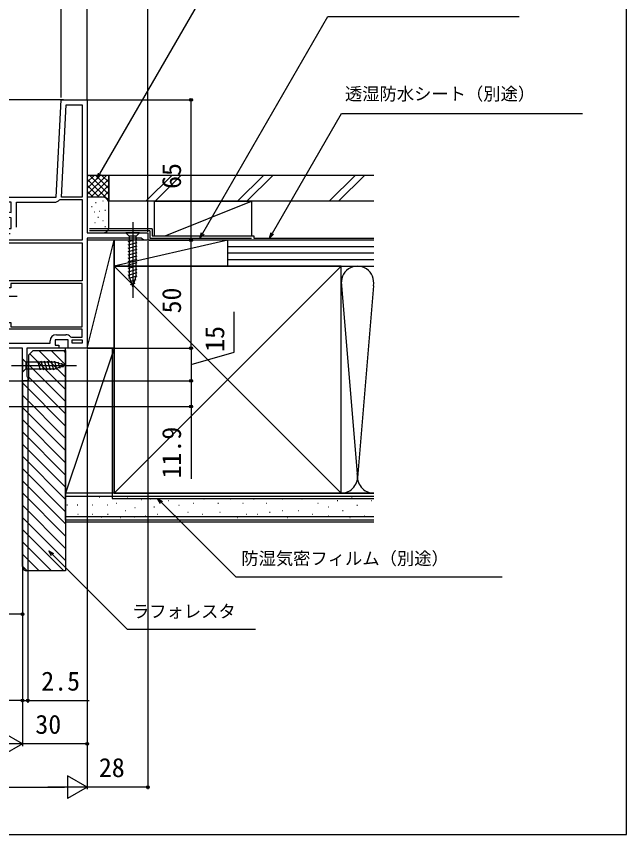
# Model space of a CAD drawing. Units: millimetres, scale not verified. Extents: x -525 to 525, y -783 to 779.
# Drawn here: x 242.7 to 525, y -782.7 to -404.1 of the extents above; entities that cross this region are included whole.
import ezdxf
from ezdxf.enums import TextEntityAlignment as Align

# ---------------------------------------------------------------- set-up
doc = ezdxf.new("R2010")
doc.units = ezdxf.units.MM
doc.header["$LTSCALE"] = 4
for name, color, linetype in [('0-2_YKK_11', 7, 'Continuous'), ('0-4_YKK_12', 2, 'Continuous'), ('0-5_YKK_13', 4, 'Continuous'), ('0-7_YKK_D', 6, 'Continuous'), ('0-8_YKK_ZWAK', 7, 'Continuous'), ('0-9_YSS_K', 3, 'Continuous'), ('0-A_YSS_KE', 3, 'Continuous')]:
    doc.layers.add(name, color=color, linetype=linetype)
doc.styles.add('ＭＳ ゴシック', font='')
doc.styles.get('ＭＳ ゴシック').set_extended_font_data('MS Gothic')

msp = doc.modelspace()

# ---------------------------------------------------------------- linework, layer by layer
at = {"layer": '0-2_YKK_11'}
msp.add_line((261.2, -551.4), (265.6, -551.4), dxfattribs=at)
for points in [[(275.5, -442.7), (275.5, -504.3), (303.5, -504.3), (303.5, -507.7), (301.6, -507.7), (301.1, -507.2), (300.6, -506.7), (275.5, -506.7), (275.5, -557.7), (271.258, -557.7), (271.075, -557.58), (270.525, -557.58), (270.342, -557.7), (266.7, -557.7), (266.7, -553.8), (260.7, -553.8), (260.7, -556.2), (262.3, -556.2), (262.3, -557.7), (247.5, -557.7), (247.5, -570.608), (247.75, -570.904), (248, -571.2), (248, -572.7), (245.5, -572.7), (245.5, -557.7), (207.5, -557.7)], [(236.4, -502.2), (240.3, -502.2), (240.3, -497.344), (235.9, -496.568), (235.9, -498.7), (235, -498.7), (233.5, -497.2), (233.5, -493.708), (240.3, -494.907), (240.3, -490.1), (234.944, -490.1), (234.076, -490.642), (233.5, -490.323), (233.5, -487.7), (261.142, -487.7), (263.5, -442.7), (275.5, -442.7)], [(242.7, -501.7), (242.7, -490.1), (260.365, -490.1)], [(262.576, -489.076), (262.958, -488.9), (273.1, -488.9), (273.1, -507.7)], [(273.1, -507.7), (235.9, -507.7), (235.9, -504.6), (239.8, -504.6)], [(273.1, -548.9), (234.7, -548.9), (234.7, -555.3), (258.3, -555.3), (258.3, -554.3)], [(267.81, -552.422), (268.192, -552.6), (273.1, -552.6), (273.1, -548.9)]]:
    msp.add_lwpolyline(points, dxfattribs=at)
for points in [[(263.545, -487.7), (265.778, -445.1), (273.1, -445.1), (273.1, -487.7)], [(235.9, -508.9), (273.1, -508.9), (273.1, -526.5), (235.9, -526.5)], [(240.1, -547.7), (273.1, -547.7), (273.1, -527.7), (240.1, -527.7), (240.1, -529.7), (238.9, -529.7), (238.9, -527.7), (235.9, -527.7), (235.9, -547.7), (238.9, -547.7), (238.9, -545.7), (240.1, -545.7)], [(268.5, -553.8), (273.1, -553.8), (273.1, -555.3), (268.5, -555.3)]]:
    msp.add_lwpolyline(points, close=True, dxfattribs=at)
for centre, start, end in [((260.365, -487.2), 269.99999, 319.67978), ((261.2, -554.3), 90.00001, 179.99999), ((265.6, -554.3), 40.36099, 89.99999)]:
    msp.add_arc(centre, 2.9, start, end, dxfattribs=at)
at = {"layer": '0-4_YKK_12'}
for p, q in [((264.449, -442.7), (198.324, -442.7)), ((267.7, -557.7), (261.8, -557.7)), ((271.258, -557.7), (270.342, -557.7)), ((222.6, -572.7), (246, -572.7))]:
    msp.add_line(p, q, dxfattribs=at)
at = {"layer": '0-5_YKK_13'}
for p, q in [((296.5, -499.266), (296.5, -534.3)), ((299.6, -504.3), (293.4, -504.3)), ((293.4, -504.3), (294.95, -505.85)), ((294.4, -508.276), (298.6, -507.151)), ((294.95, -505.85), (294.95, -524.384)), ((298.05, -505.85), (294.95, -505.85)), ((299.6, -504.3), (298.05, -505.85)), ((298.05, -524.384), (298.05, -505.85)), ((294.4, -509.829), (298.6, -508.704)), ((294.4, -511.382), (298.6, -510.257)), ((294.4, -512.935), (298.6, -511.81)), ((294.4, -514.488), (298.6, -513.363)), ((294.4, -516.041), (298.6, -514.916)), ((294.4, -517.594), (298.6, -516.469)), ((294.4, -519.147), (298.6, -518.021)), ((294.4, -520.7), (298.6, -519.574)), ((294.4, -522.253), (298.6, -521.127)), ((294.4, -523.806), (298.6, -522.68)), ((294.659, -525.289), (298.6, -524.233)), ((296.5, -529.3), (294.95, -524.384)), ((295.11, -526.721), (298.146, -525.908)), ((296.5, -529.3), (298.05, -524.384)), ((295.562, -528.153), (297.612, -527.604)), ((243.114, -533.7), (221.114, -533.7)), ((245.5, -562.6), (245.5, -568.8)), ((245.5, -562.6), (247.05, -564.15)), ((253.794, -567.8), (252.669, -563.6)), ((255.347, -567.8), (254.221, -563.6)), ((256.9, -567.8), (255.774, -563.6)), ((258.453, -567.8), (257.327, -563.6)), ((260.006, -567.8), (258.88, -563.6)), ((261.489, -567.541), (260.433, -563.6)), ((262.921, -567.09), (262.108, -564.054)), ((240.5, -565.7), (270.5, -565.7)), ((245.5, -568.8), (247.05, -567.25)), ((260.584, -564.15), (247.05, -564.15)), ((247.05, -564.15), (247.05, -567.25)), ((247.05, -567.25), (260.584, -567.25)), ((265.5, -565.7), (260.584, -564.15)), ((265.5, -565.7), (260.584, -567.25)), ((264.353, -566.638), (263.804, -564.588))]:
    msp.add_line(p, q, dxfattribs=at)
at = {"layer": '0-7_YKK_D'}
for p, q in [((263.5, -441.7), (263.5, -379.703)), ((263.5, -441.7), (263.5, -379.703)), ((275.5, -442.7), (275.5, -379.703)), ((275.5, -442.7), (275.5, -379.703)), ((303.5, -503.8), (303.5, -379.703)), ((275.5, -442.7), (324.5, -442.7)), ((323.5, -507.7), (323.5, -442.7)), ((303.5, -508.2), (303.5, -761.7)), ((304, -507.7), (324.5, -507.7)), ((304, -507.7), (324.5, -507.7)), ((323.5, -557.7), (323.5, -507.7)), ((275.5, -558.2), (275.5, -761.7)), ((275.5, -558.2), (275.5, -741.7)), ((275.5, -558.2), (275.5, -761.7)), ((276, -557.7), (324.5, -557.7)), ((276, -557.7), (324.5, -557.7)), ((323.5, -557.7), (323.5, -572.7)), ((245.5, -573.2), (245.5, -741.7)), ((245.5, -573.2), (245.5, -741.7)), ((245.5, -573.2), (245.5, -721.7)), ((245.5, -573.2), (245.5, -721.7)), ((245.5, -573.2), (245.5, -681.7)), ((248, -573.2), (248, -721.7)), ((248.5, -572.7), (324.5, -572.7)), ((248.5, -572.7), (324.5, -572.7)), ((222.5, -584.6), (324.5, -584.6)), ((245.5, -680.7), (222.5, -680.7)), ((245.5, -720.7), (207.5, -720.7)), ((245.5, -720.7), (242.95, -720.7)), ((245.5, -720.7), (248, -720.7)), ((248, -720.7), (276.327, -720.7)), ((245.5, -740.7), (236.407, -735.45)), ((245.5, -740.7), (227.313, -740.7)), ((245.5, -740.7), (236.407, -745.95)), ((275.5, -740.7), (245.5, -740.7)), ((275.5, -760.7), (266.407, -755.45)), ((266.407, -755.45), (266.407, -765.95)), ((-164, -760.7), (265, -760.7)), ((275.5, -760.7), (257.313, -760.7)), ((275.5, -760.7), (266.407, -765.95)), ((303.5, -760.7), (275.5, -760.7))]:
    msp.add_line(p, q, dxfattribs=at)
for points in [[(280.003, -479.227), (281.277, -477.018), (335.685, -382.7), (424.279, -382.7)], [(327.636, -506.7), (328.91, -504.491), (386.73, -404.26), (475.323, -404.26)], [(359.852, -506.7), (361.126, -504.491), (393.056, -449.141), (504.575, -449.141)], [(281.869, -477.36), (280.003, -479.227), (280.685, -476.677)], [(329.502, -504.833), (327.636, -506.7), (328.318, -504.15)], [(361.718, -504.833), (359.852, -506.7), (360.534, -504.15)], [(323.5, -565.2), (343.5, -559.503), (343.5, -540.775)], [(323.5, -572.7), (323.5, -584.6), (323.5, -618.082)], [(309.308, -629.486), (307.988, -627.2), (310.275, -628.52)], [(307.988, -627.2), (309.791, -629.003), (344.205, -663.417), (467.391, -663.417)], [(258.981, -653.637), (257.661, -651.351), (259.947, -652.671)], [(257.661, -651.351), (259.464, -653.154), (293.878, -687.568), (353.383, -687.568)]]:
    msp.add_lwpolyline(points, dxfattribs=at)
for centre in [(323.5, -442.7), (323.5, -507.7), (323.5, -507.7), (323.5, -557.7), (323.5, -557.7), (323.5, -572.7), (323.5, -572.7), (323.5, -584.6), (245.5, -680.7), (245.5, -720.7), (245.5, -720.7), (248, -720.7), (275.5, -740.7), (303.5, -760.7)]:
    msp.add_circle(centre, 0.637, dxfattribs=at)
at = {"layer": '0-8_YKK_ZWAK'}
msp.add_lwpolyline([(-525, -782.7), (525, -782.7), (525, 747.3)], dxfattribs=at)
at = {"layer": '0-9_YSS_K'}
for p, q in [((285.5, -477.7), (275.5, -477.7)), ((275.5, -486.558), (284.358, -477.7)), ((275.5, -483.729), (281.529, -477.7)), ((275.5, -480.901), (278.701, -477.7)), ((275.5, -478.073), (275.873, -477.7)), ((275.5, -479.386), (285.5, -489.386)), ((276.642, -477.7), (285.5, -486.558)), ((277.186, -487.7), (285.5, -479.386)), ((279.471, -477.7), (285.5, -483.729)), ((282.299, -477.7), (285.5, -480.901)), ((285.127, -477.7), (285.5, -478.073)), ((285.5, -490.7), (285.5, -477.7)), ((314.61, -477.7), (302.61, -489.7)), ((318.853, -477.7), (306.853, -489.7)), ((357.037, -477.7), (345.037, -489.7)), ((361.279, -477.7), (349.279, -489.7)), ((399.463, -477.7), (387.463, -489.7)), ((403.706, -477.7), (391.706, -489.7)), ((275.5, -482.215), (280.985, -487.7)), ((280.015, -487.7), (285.5, -482.215)), ((275.5, -485.043), (278.175, -487.718)), ((282.5, -487.7), (275.5, -487.7)), ((282.825, -487.718), (285.5, -485.043)), ((284.705, -488.666), (285.5, -487.872)), ((277.501, -492.026), (277.701, -492.026)), ((279.357, -490.195), (279.557, -490.195)), ((282.695, -489.528), (282.895, -489.528)), ((285.5, -501.7), (285.5, -490.7)), ((306.5, -489.7), (306.5, -505.7)), ((306.5, -489.7), (351.5, -489.7)), ((311.5, -505.7), (351.5, -489.7)), ((351.5, -489.7), (351.5, -505.7)), ((278.689, -494.535), (278.889, -494.535)), ((281.026, -494.201), (281.226, -494.201)), ((283.696, -493.867), (283.896, -493.867)), ((279.023, -499.542), (279.223, -499.542)), ((280.423, -496.994), (280.623, -496.994)), ((282.695, -498.541), (282.895, -498.541)), ((280.692, -502.214), (280.892, -502.214)), ((283.696, -501.382), (283.896, -501.382)), ((275.8, -504.2), (282.5, -504.2)), ((275.5, -557.7), (288, -507.7)), ((340.5, -507.7), (288, -519.7)), ((351.5, -507.7), (306.5, -507.7)), ((340.5, -519.7), (340.5, -507.7)), ((408, -507.7), (340.5, -507.7)), ((408, -510.7), (340.5, -510.7)), ((408, -513.7), (340.5, -513.7)), ((408, -516.7), (340.5, -516.7)), ((288, -624.7), (393, -519.7)), ((288, -519.7), (393, -624.7)), ((340.5, -519.7), (408, -519.7)), ((393, -519.7), (408, -519.7)), ((393.006, -526.894), (400.342, -615.668)), ((407.842, -528.732), (400.5, -617.581)), ((248.987, -560.213), (265.5, -576.726)), ((253.131, -558.7), (265.5, -571.069)), ((258.788, -558.7), (265.5, -565.412)), ((288, -557.7), (260.5, -557.7)), ((264.445, -558.7), (265.5, -559.755)), ((265.5, -624.7), (265.5, -557.7)), ((288, -557.7), (265.5, -624.7)), ((288, -624.7), (288, -557.7)), ((248.5, -565.383), (265.5, -582.383)), ((248.5, -571.04), (265.5, -588.04)), ((245.5, -573.696), (265.5, -593.696)), ((245.5, -579.353), (265.5, -599.353)), ((245.5, -585.01), (265.5, -605.01)), ((245.5, -590.667), (265.5, -610.667)), ((245.5, -596.324), (265.5, -616.324)), ((245.5, -601.981), (265.5, -621.981)), ((245.5, -607.638), (265.5, -627.638)), ((245.5, -613.294), (265.5, -633.294)), ((245.5, -618.951), (265.5, -638.951)), ((245.5, -624.608), (265.5, -644.608)), ((288, -624.7), (265.5, -624.7)), ((408, -626.2), (265.5, -626.2)), ((281.184, -626.53), (281.384, -626.53)), ((293.981, -626.919), (294.181, -626.919)), ((300.608, -627.699), (300.808, -627.699)), ((304.699, -627.266), (304.899, -627.266)), ((312.94, -628.09), (313.14, -628.09)), ((329.424, -627.266), (329.624, -627.266)), ((341.717, -627.266), (341.917, -627.266)), ((352.431, -627.266), (352.631, -627.266)), ((365.618, -627.266), (365.818, -627.266)), ((374.684, -627.266), (374.884, -627.266)), ((391.167, -628.09), (391.367, -628.09)), ((393, -624.7), (408, -624.7)), ((397.76, -626.442), (397.96, -626.442)), ((406.826, -628.09), (407.026, -628.09)), ((245.5, -630.265), (265.5, -650.265)), ((266.117, -630.148), (266.317, -630.148)), ((270.863, -630.148), (271.063, -630.148)), ((277.713, -630.148), (277.913, -630.148)), ((284.692, -630.148), (284.892, -630.148)), ((289.04, -629.414), (289.24, -629.414)), ((297.489, -631.317), (297.69, -631.317)), ((306.347, -631.062), (306.547, -631.062)), ((317.885, -630.238), (318.085, -630.238)), ((324.479, -629.414), (324.679, -629.414)), ((335.948, -629.414), (336.148, -629.414)), ((347.486, -629.414), (347.686, -629.414)), ((358.201, -629.414), (358.401, -629.414)), ((382.101, -629.414), (382.301, -629.414)), ((387.046, -631.062), (387.246, -631.062)), ((400.233, -630.238), (400.433, -630.238)), ((245.5, -635.922), (265.5, -655.922)), ((408, -635.7), (265.5, -635.7)), ((271.09, -634.359), (271.29, -634.359)), ((277.94, -634.359), (278.14, -634.359)), ((281.963, -635.605), (282.163, -635.605)), ((284.919, -634.359), (285.119, -634.359)), ((293.161, -632.711), (293.361, -632.711)), ((297.3, -635.605), (297.5, -635.605)), ((302.226, -635.183), (302.426, -635.183)), ((307.995, -634.359), (308.195, -634.359)), ((316.237, -635.183), (316.437, -635.183)), ((322.006, -633.535), (322.206, -633.535)), ((328.599, -634.359), (328.799, -634.359)), ((336.772, -633.535), (336.972, -633.535)), ((349.135, -634.359), (349.335, -634.359)), ((354.08, -634.359), (354.28, -634.359)), ((359.849, -633.535), (360.049, -633.535)), ((365.618, -632.711), (365.818, -632.711)), ((373.035, -632.711), (373.235, -632.711)), ((379.629, -634.359), (379.829, -634.359)), ((387.046, -635.183), (387.246, -635.183)), ((393.639, -632.711), (393.839, -632.711)), ((403.529, -635.183), (403.729, -635.183)), ((408, -638.2), (265.5, -638.2)), ((290.688, -636.007), (290.888, -636.007)), ((345.014, -636.007), (345.214, -636.007)), ((368.09, -636.007), (368.29, -636.007)), ((396.936, -636.007), (397.136, -636.007)), ((245.5, -641.579), (264.621, -660.7)), ((245.5, -647.236), (258.964, -660.7)), ((245.5, -652.892), (253.308, -660.7)), ((245.5, -658.549), (247.651, -660.7))]:
    msp.add_line(p, q, dxfattribs=at)
for points in [[(288, -557.7), (288, -507.7), (275.5, -507.7), (275.5, -557.7)], [(340.5, -519.7), (340.5, -507.7), (288, -507.7), (288, -519.7)]]:
    msp.add_lwpolyline(points, close=True, dxfattribs=at)
for centre, radius, start, end in [((282.5, -490.7), 3, 360, 90), ((282.892, -501.621), 2.609, 261.34878, 358.26236), ((400.5, -527.2), 7.5, 348.21668, 191.78379), ((393, -617.2), 7.5, 270, 11.78353), ((408, -617.2), 7.5, 168.21646, 270)]:
    msp.add_arc(centre, radius, start, end, dxfattribs=at)
at = {"layer": '0-A_YSS_KE'}
for p, q in [((408, -489.7), (285.5, -489.7)), ((305.5, -502.35), (276.5, -502.35)), ((304.5, -503.35), (276.5, -503.35)), ((352.5, -505.7), (352.5, -506.7)), ((352.5, -506.7), (408, -506.7)), ((393, -533.665), (393, -519.7)), ((393, -624.7), (393, -527.2)), ((287, -557.7), (287, -627.2)), ((408, -624.7), (265.5, -624.7)), ((265.5, -637.2), (265.5, -624.7)), ((287, -627.2), (408, -627.2)), ((408, -637.2), (265.5, -637.2))]:
    msp.add_line(p, q, dxfattribs=at)
for points in [[(408, -477.7), (285.5, -477.7), (285.5, -489.7)], [(304.5, -503.35), (304.5, -506.7), (351.5, -506.7)], [(305.5, -502.35), (305.5, -505.7), (352.5, -505.7)], [(393, -519.7), (288, -519.7), (288, -624.7), (393, -624.7)], [(245.5, -658.7), (245.5, -572.7), (248.5, -572.7), (248.5, -560.7), (250.5, -558.7), (265.5, -558.7)], [(265.5, -558.7), (265.5, -660.7), (247.5, -660.7)]]:
    msp.add_lwpolyline(points, dxfattribs=at)
msp.add_arc((247.5, -658.7), 2, 180.00001, 269.99999, dxfattribs=at)

# ---------------------------------------------------------------- texts
at = {"layer": '0-7_YKK_D', "style": 'ＭＳ ゴシック'}
for s, height, p in [('透湿防水シート（別途）', 5.865, (394.684, -444.676)), ('防湿気密フィルム（別途）', 5.865, (346.737, -659.609)), ('ラフォレスタ', 5.865, (296.177, -684.086)), ('2.5', 8.798, (254.214, -718.7)), ('30', 8.798, (251.481, -738.7)), ('28', 8.798, (280.858, -758.7))]:
    msp.add_text(s, height=height, dxfattribs=at).set_placement(p, align=Align.BOTTOM_LEFT)
for s, p in [('65', (321.5, -483.961)), ('50', (321.5, -541.564)), ('15', (341.5, -559.344)), ('11.9', (321.5, -617.923))]:
    msp.add_text(s, height=8.798, rotation=90, dxfattribs=at).set_placement(p, align=Align.BOTTOM_LEFT)

doc.saveas('drawing.dxf')
